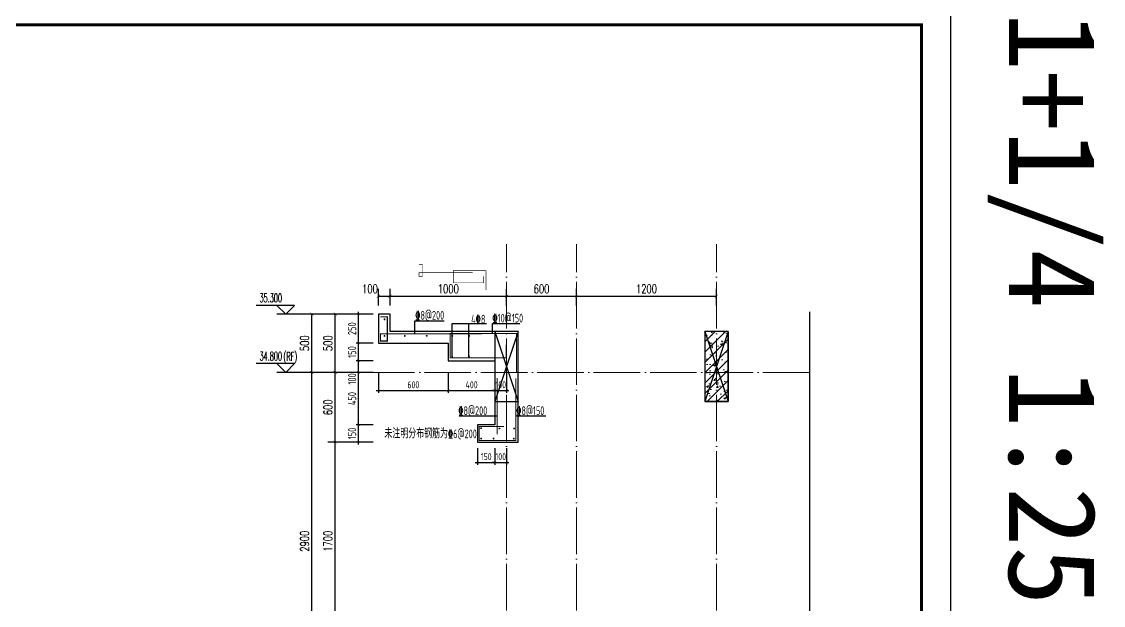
# Model space of a CAD drawing. Extents: x -461650 to 361314, y 245336 to 769729.
# Drawn here: x 216434 to 225714, y 675522 to 680534 of the extents above; entities that cross this region are included whole.
import ezdxf

# ---------------------------------------------------------------- set-up
doc = ezdxf.new("R2010")
doc.units = 0
doc.header["$LTSCALE"] = 1000
doc.linetypes.add('DOTE', pattern=[2.42, 2, -0.2, 0.02, -0.2])
doc.layers.get('0').update_dxf_attribs({"linetype": 'CONTINUOUS'})
doc.layers.get('DEFPOINTS').update_dxf_attribs({"linetype": 'CONTINUOUS'})
for name, color, linetype in [('DIM', 2, 'CONTINUOUS'), ('DIM_ELEV', 3, 'CONTINUOUS'), ('DIM_SYMB', 3, 'CONTINUOUS'), ('PUB_DIM', 3, 'CONTINUOUS'), ('PUB_TEXT', 2, 'CONTINUOUS'), ('REIN', 6, 'CONTINUOUS'), ('S-大样-砼线', 7, 'CONTINUOUS'), ('S-引出线', 40, 'CONTINUOUS'), ('TEXT', 2, 'CONTINUOUS'), ('WALL', 5, 'CONTINUOUS'), ('yichutu', 7, 'CONTINUOUS')]:
    doc.layers.add(name, color=color, linetype=linetype)
for name, color, linetype, lineweight in [('DOTE', 19, 'DOTE', 9), ('PUB_HATCH', 8, 'CONTINUOUS', 9), ('图框', 9, 'CONTINUOUS', 18)]:
    doc.layers.add(name, color=color, linetype=linetype, lineweight=lineweight)
doc.styles.add('_TCH_DIM', font='SIMPLEX.shx', dxfattribs={"width": 0.7, "bigfont": 'GBCBIG.shx'})
doc.styles.add('_TCH_DIM_T3', font='SIMPLEX', dxfattribs={"width": 0.705882, "bigfont": 'GBCBIG'})
doc.styles.add('_TCH_LABEL', font='simhei.ttf')
doc.styles.add('TSSD_DIMENSION', font='Tssdeng.shx', dxfattribs={"width": 0.7, "bigfont": 'tssdchn.shx'})
doc.styles.add('TSSD_REIN', font='tssdeng.shx', dxfattribs={"width": 0.7, "height": 300, "bigfont": 'tssdchn.shx'})
doc.dimstyles.new('_TCH_ARCH&&25', dxfattribs={"dimtxt": 74.375, "dimasz": 25, "dimexe": 62.5, "dimexo": 75, "dimgap": 25, "dimtad": 1, "dimdec": 0, "dimzin": 0, "dimdsep": 46, "dimtxsty": '_TCH_DIM_T3', "dimblk": 'ARCHTICK', "dimcen": 0.09, "dimclrt": 7, "dimazin": 0, "dimtfac": 1, "dimtdec": 0, "dimtix": 1, "dimtmove": 2, "dimatfit": 3, "dimldrblk": 'ARCHTICK', "dimfxl": 0, "dimtolj": 1, "dimtzin": 0, "dimarcsym": 0})
doc.dimstyles.new('TSSD_20_20', dxfattribs={"dimtxt": 60, "dimasz": 20, "dimexe": 20, "dimexo": 50, "dimgap": 20, "dimtad": 1, "dimdec": 0, "dimzin": 0, "dimdsep": 46, "dimtxsty": 'TSSD_DIMENSION', "dimblk": 'ARCHTICK', "dimblk1": 'ARCHTICK', "dimblk2": 'ARCHTICK', "dimcen": 0, "dimdle": 20, "dimclrt": 7, "dimadec": 0, "dimazin": 0, "dimtfac": 1, "dimtdec": 0, "dimtix": 1, "dimtmove": 2, "dimatfit": 3, "dimfxl": 0, "dimtolj": 1, "dimtzin": 0, "dimarcsym": 0})

# ---------------------------------------------------------------- blocks, each defined once
blk = doc.blocks.new('GFDDDDRG')
at = {"layer": '图框'}
blk.add_lwpolyline([(923310, -107437), (923310, -159999), (893610, -159999), (893610, -107437)], close=True, dxfattribs=at)
blk.add_lwpolyline([(923310, -107437), (923310, -159999), (893610, -159999), (893610, -107437)], close=True, dxfattribs=at)
at = {"layer": '图框', "const_width": 50}
blk.add_lwpolyline([(894110, -159499), (922810, -159499), (922810, -108687), (894110, -108687)], close=True, dxfattribs=at)
blk = doc.blocks.new('yct-1051-594-26275-14850-25-1002.0')
at = {"layer": 'yichutu', "color": 7}
blk.add_lwpolyline([(0, 0), (0, 14850), (26275, 14850), (26275, 0)], close=True, dxfattribs=at)
at = {"layer": 'yichutu', "color": 7, "style": '_TCH_LABEL'}
blk.add_text('A1+1/4 1:25', height=750, dxfattribs=at).set_placement((0, 15350))
blk = doc.blocks.new('_ArchTick')
at = {"color": 0, "linetype": 'ByBlock', "const_width": 0.15}
blk.add_lwpolyline([(-0.5, -0.5), (0.5, 0.5)], dxfattribs=at)
blk = doc.blocks.new('*D1259')
at = {"layer": 'DEFPOINTS', "color": 0}
for p in [(220344.2, 676923), (220494.2, 676923), (220494.2, 676749.3)]:
    blk.add_point(p, dxfattribs=at)
at = {"layer": 'DIM', "color": 0, "lineweight": -2}
for p, q in [((220344.2, 676873), (220344.2, 676729.3)), ((220494.2, 676873), (220494.2, 676729.3)), ((220324.2, 676749.3), (220514.2, 676749.3))]:
    blk.add_line(p, q, dxfattribs=at)
at = {"layer": 'DIM', "color": 0, "lineweight": -2, "xscale": 20, "yscale": 20, "zscale": 20, "rotation": 180}
blk.add_blockref('_ArchTick', (220344.2, 676749.3), dxfattribs=at)
at = {"layer": 'DIM', "color": 0, "lineweight": -2, "xscale": 20, "yscale": 20, "zscale": 20}
blk.add_blockref('_ArchTick', (220494.2, 676749.3), dxfattribs=at)
at = {"layer": 'DIM', "color": 7, "insert": (220419.2, 676799.3), "char_height": 60, "attachment_point": 5, "style": 'TSSD_DIMENSION'}
blk.add_mtext('\\A1;150', dxfattribs=at)
blk = doc.blocks.new('*D1260')
at = {"layer": 'DEFPOINTS', "color": 0}
for p in [(220494.2, 676923), (220594.2, 676923), (220594.2, 676749.3)]:
    blk.add_point(p, dxfattribs=at)
at = {"layer": 'DIM', "color": 0, "lineweight": -2}
for p, q in [((220494.2, 676873), (220494.2, 676729.3)), ((220594.2, 676873), (220594.2, 676729.3)), ((220494.2, 676749.3), (220474.2, 676749.3)), ((220494.2, 676749.3), (220594.2, 676749.3)), ((220594.2, 676749.3), (220614.2, 676749.3))]:
    blk.add_line(p, q, dxfattribs=at)
at = {"layer": 'DIM', "color": 0, "lineweight": -2, "xscale": 20, "yscale": 20, "zscale": 20}
blk.add_blockref('_ArchTick', (220494.2, 676749.3), dxfattribs=at)
at = {"layer": 'DIM', "color": 0, "lineweight": -2, "xscale": 20, "yscale": 20, "zscale": 20, "rotation": 180}
blk.add_blockref('_ArchTick', (220594.2, 676749.3), dxfattribs=at)
at = {"layer": 'DIM', "color": 7, "insert": (220544.2, 676799.3), "char_height": 60, "attachment_point": 5, "style": 'TSSD_DIMENSION'}
blk.add_mtext('\\A1;100', dxfattribs=at)
blk = doc.blocks.new('*D1261')
at = {"layer": 'DEFPOINTS', "color": 0}
for p in [(219594.2, 678177.1), (219494.2, 678023), (219594.2, 678023)]:
    blk.add_point(p, dxfattribs=at)
at = {"layer": 'PUB_DIM', "color": 0, "lineweight": -2}
for p, q in [((219494.2, 678098), (219494.2, 678239.6)), ((219594.2, 678098), (219594.2, 678239.6)), ((219494.2, 678177.1), (219594.2, 678177.1))]:
    blk.add_line(p, q, dxfattribs=at)
at = {"layer": 'PUB_DIM', "color": 0, "lineweight": -2, "xscale": 25, "yscale": 25, "zscale": 25, "rotation": 180}
blk.add_blockref('_ArchTick', (219494.2, 678177.1), dxfattribs=at)
at = {"layer": 'PUB_DIM', "color": 0, "lineweight": -2, "xscale": 25, "yscale": 25, "zscale": 25}
blk.add_blockref('_ArchTick', (219594.2, 678177.1), dxfattribs=at)
at = {"layer": 'PUB_DIM', "color": 7, "insert": (219421.8, 678239.3), "char_height": 74.38, "attachment_point": 5, "style": '_TCH_DIM_T3'}
blk.add_mtext('\\A1;100', dxfattribs=at)
blk = doc.blocks.new('*D1262')
at = {"layer": 'DEFPOINTS', "color": 0}
for p in [(220594.2, 678177.1), (219594.2, 678023), (220594.2, 678023)]:
    blk.add_point(p, dxfattribs=at)
at = {"layer": 'PUB_DIM', "color": 0, "lineweight": -2}
for p, q in [((219594.2, 678098), (219594.2, 678239.6)), ((220594.2, 678098), (220594.2, 678239.6)), ((219594.2, 678177.1), (220594.2, 678177.1))]:
    blk.add_line(p, q, dxfattribs=at)
at = {"layer": 'PUB_DIM', "color": 0, "lineweight": -2, "xscale": 25, "yscale": 25, "zscale": 25, "rotation": 180}
blk.add_blockref('_ArchTick', (219594.2, 678177.1), dxfattribs=at)
at = {"layer": 'PUB_DIM', "color": 0, "lineweight": -2, "xscale": 25, "yscale": 25, "zscale": 25}
blk.add_blockref('_ArchTick', (220594.2, 678177.1), dxfattribs=at)
at = {"layer": 'PUB_DIM', "color": 7, "insert": (220094.2, 678239.3), "char_height": 74.38, "attachment_point": 5, "style": '_TCH_DIM_T3'}
blk.add_mtext('\\A1;1000', dxfattribs=at)
blk = doc.blocks.new('*D1263')
at = {"layer": 'DEFPOINTS', "color": 0}
for p in [(221194.2, 678177.1), (220594.2, 678023), (221194.2, 678023)]:
    blk.add_point(p, dxfattribs=at)
at = {"layer": 'PUB_DIM', "color": 0, "lineweight": -2}
for p, q in [((220594.2, 678098), (220594.2, 678239.6)), ((221194.2, 678098), (221194.2, 678239.6)), ((220594.2, 678177.1), (221194.2, 678177.1))]:
    blk.add_line(p, q, dxfattribs=at)
at = {"layer": 'PUB_DIM', "color": 0, "lineweight": -2, "xscale": 25, "yscale": 25, "zscale": 25, "rotation": 180}
blk.add_blockref('_ArchTick', (220594.2, 678177.1), dxfattribs=at)
at = {"layer": 'PUB_DIM', "color": 0, "lineweight": -2, "xscale": 25, "yscale": 25, "zscale": 25}
blk.add_blockref('_ArchTick', (221194.2, 678177.1), dxfattribs=at)
at = {"layer": 'PUB_DIM', "color": 7, "insert": (220894.2, 678239.3), "char_height": 74.38, "attachment_point": 5, "style": '_TCH_DIM_T3'}
blk.add_mtext('\\A1;600', dxfattribs=at)
blk = doc.blocks.new('*D1264')
at = {"layer": 'DEFPOINTS', "color": 0}
for p in [(222394.2, 678177.1), (221194.2, 678023), (222394.2, 678023)]:
    blk.add_point(p, dxfattribs=at)
at = {"layer": 'PUB_DIM', "color": 0, "lineweight": -2}
for p, q in [((221194.2, 678098), (221194.2, 678239.6)), ((222394.2, 678098), (222394.2, 678239.6)), ((221194.2, 678177.1), (222394.2, 678177.1))]:
    blk.add_line(p, q, dxfattribs=at)
at = {"layer": 'PUB_DIM', "color": 0, "lineweight": -2, "xscale": 25, "yscale": 25, "zscale": 25, "rotation": 180}
blk.add_blockref('_ArchTick', (221194.2, 678177.1), dxfattribs=at)
at = {"layer": 'PUB_DIM', "color": 0, "lineweight": -2, "xscale": 25, "yscale": 25, "zscale": 25}
blk.add_blockref('_ArchTick', (222394.2, 678177.1), dxfattribs=at)
at = {"layer": 'PUB_DIM', "color": 7, "insert": (221794.2, 678239.3), "char_height": 74.38, "attachment_point": 5, "style": '_TCH_DIM_T3'}
blk.add_mtext('\\A1;1200', dxfattribs=at)
blk = doc.blocks.new('*D1265')
at = {"layer": 'DEFPOINTS', "color": 0}
for p in [(219494.2, 677573), (220094.2, 677573), (220094.2, 677366.5)]:
    blk.add_point(p, dxfattribs=at)
at = {"layer": 'DIM', "color": 0, "lineweight": -2}
for p, q in [((219494.2, 677523), (219494.2, 677346.5)), ((220094.2, 677523), (220094.2, 677346.5)), ((219474.2, 677366.5), (220114.2, 677366.5))]:
    blk.add_line(p, q, dxfattribs=at)
at = {"layer": 'DIM', "color": 0, "lineweight": -2, "xscale": 20, "yscale": 20, "zscale": 20, "rotation": 180}
blk.add_blockref('_ArchTick', (219494.2, 677366.5), dxfattribs=at)
at = {"layer": 'DIM', "color": 0, "lineweight": -2, "xscale": 20, "yscale": 20, "zscale": 20}
blk.add_blockref('_ArchTick', (220094.2, 677366.5), dxfattribs=at)
at = {"layer": 'DIM', "color": 7, "insert": (219794.2, 677416.5), "char_height": 60, "attachment_point": 5, "style": 'TSSD_DIMENSION'}
blk.add_mtext('\\A1;600', dxfattribs=at)
blk = doc.blocks.new('*D1266')
at = {"layer": 'DEFPOINTS', "color": 0}
for p in [(220094.2, 677573), (220494.2, 677573), (220494.2, 677366.5)]:
    blk.add_point(p, dxfattribs=at)
at = {"layer": 'DIM', "color": 0, "lineweight": -2}
for p, q in [((220094.2, 677523), (220094.2, 677346.5)), ((220494.2, 677523), (220494.2, 677346.5)), ((220074.2, 677366.5), (220514.2, 677366.5))]:
    blk.add_line(p, q, dxfattribs=at)
at = {"layer": 'DIM', "color": 0, "lineweight": -2, "xscale": 20, "yscale": 20, "zscale": 20, "rotation": 180}
blk.add_blockref('_ArchTick', (220094.2, 677366.5), dxfattribs=at)
at = {"layer": 'DIM', "color": 0, "lineweight": -2, "xscale": 20, "yscale": 20, "zscale": 20}
blk.add_blockref('_ArchTick', (220494.2, 677366.5), dxfattribs=at)
at = {"layer": 'DIM', "color": 7, "insert": (220294.2, 677416.5), "char_height": 60, "attachment_point": 5, "style": 'TSSD_DIMENSION'}
blk.add_mtext('\\A1;400', dxfattribs=at)
blk = doc.blocks.new('*D1267')
at = {"layer": 'DEFPOINTS', "color": 0}
for p in [(220494.2, 677573), (220594.2, 677573), (220594.2, 677366.5)]:
    blk.add_point(p, dxfattribs=at)
at = {"layer": 'DIM', "color": 0, "lineweight": -2}
for p, q in [((220494.2, 677523), (220494.2, 677346.5)), ((220594.2, 677523), (220594.2, 677346.5)), ((220494.2, 677366.5), (220474.2, 677366.5)), ((220494.2, 677366.5), (220594.2, 677366.5)), ((220594.2, 677366.5), (220614.2, 677366.5))]:
    blk.add_line(p, q, dxfattribs=at)
at = {"layer": 'DIM', "color": 0, "lineweight": -2, "xscale": 20, "yscale": 20, "zscale": 20}
blk.add_blockref('_ArchTick', (220494.2, 677366.5), dxfattribs=at)
at = {"layer": 'DIM', "color": 0, "lineweight": -2, "xscale": 20, "yscale": 20, "zscale": 20, "rotation": 180}
blk.add_blockref('_ArchTick', (220594.2, 677366.5), dxfattribs=at)
at = {"layer": 'DIM', "color": 7, "insert": (220544.2, 677416.5), "char_height": 60, "attachment_point": 5, "style": 'TSSD_DIMENSION'}
blk.add_mtext('\\A1;100', dxfattribs=at)
blk = doc.blocks.new('*D1270')
at = {"layer": 'DEFPOINTS', "color": 0}
for p in [(219324, 678023), (219498.6, 678023), (219498.6, 677773)]:
    blk.add_point(p, dxfattribs=at)
at = {"layer": 'DIM', "color": 0, "lineweight": -2}
for p, q in [((219448.6, 678023), (219304, 678023)), ((219324, 677753), (219324, 678043)), ((219448.6, 677773), (219304, 677773))]:
    blk.add_line(p, q, dxfattribs=at)
at = {"layer": 'DIM', "color": 0, "lineweight": -2, "xscale": 20, "yscale": 20, "zscale": 20}
for p, rotation in [((219324, 678023), 90), ((219324, 677773), 270)]:
    blk.add_blockref('_ArchTick', p, dxfattribs=dict(at, rotation=rotation))
at = {"layer": 'DIM', "color": 7, "insert": (219269, 677898), "char_height": 70, "attachment_point": 5, "rotation": 90, "style": 'TSSD_DIMENSION'}
blk.add_mtext('\\A1;250', dxfattribs=at)
blk = doc.blocks.new('*D1271')
at = {"layer": 'DEFPOINTS', "color": 0}
for p in [(219324, 677773), (219498.6, 677773), (219498.6, 677623)]:
    blk.add_point(p, dxfattribs=at)
at = {"layer": 'DIM', "color": 0, "lineweight": -2}
for p, q in [((219448.6, 677773), (219304, 677773)), ((219324, 677603), (219324, 677793)), ((219448.6, 677623), (219304, 677623))]:
    blk.add_line(p, q, dxfattribs=at)
at = {"layer": 'DIM', "color": 0, "lineweight": -2, "xscale": 20, "yscale": 20, "zscale": 20}
for p, rotation in [((219324, 677773), 90), ((219324, 677623), 270)]:
    blk.add_blockref('_ArchTick', p, dxfattribs=dict(at, rotation=rotation))
at = {"layer": 'DIM', "color": 7, "insert": (219269, 677698), "char_height": 70, "attachment_point": 5, "rotation": 90, "style": 'TSSD_DIMENSION'}
blk.add_mtext('\\A1;150', dxfattribs=at)
blk = doc.blocks.new('*D1272')
at = {"layer": 'DEFPOINTS', "color": 0}
for p in [(219324, 677623), (219498.6, 677623), (219498.6, 677523)]:
    blk.add_point(p, dxfattribs=at)
at = {"layer": 'DIM', "color": 0, "lineweight": -2}
for p, q in [((219448.6, 677623), (219304, 677623)), ((219324, 677503), (219324, 677643)), ((219448.6, 677523), (219304, 677523))]:
    blk.add_line(p, q, dxfattribs=at)
at = {"layer": 'DIM', "color": 0, "lineweight": -2, "xscale": 20, "yscale": 20, "zscale": 20}
for p, rotation in [((219324, 677623), 90), ((219324, 677523), 270)]:
    blk.add_blockref('_ArchTick', p, dxfattribs=dict(at, rotation=rotation))
at = {"layer": 'DIM', "color": 7, "insert": (219269, 677466.5), "char_height": 70, "attachment_point": 5, "rotation": 90, "style": 'TSSD_DIMENSION'}
blk.add_mtext('\\A1;100', dxfattribs=at)
blk = doc.blocks.new('*D1273')
at = {"layer": 'DEFPOINTS', "color": 0}
for p in [(219324, 677523), (219498.6, 677523), (219498.6, 677073)]:
    blk.add_point(p, dxfattribs=at)
at = {"layer": 'DIM', "color": 0, "lineweight": -2}
for p, q in [((219448.6, 677523), (219304, 677523)), ((219324, 677053), (219324, 677543)), ((219448.6, 677073), (219304, 677073))]:
    blk.add_line(p, q, dxfattribs=at)
at = {"layer": 'DIM', "color": 0, "lineweight": -2, "xscale": 20, "yscale": 20, "zscale": 20}
for p, rotation in [((219324, 677523), 90), ((219324, 677073), 270)]:
    blk.add_blockref('_ArchTick', p, dxfattribs=dict(at, rotation=rotation))
at = {"layer": 'DIM', "color": 7, "insert": (219269, 677298), "char_height": 70, "attachment_point": 5, "rotation": 90, "style": 'TSSD_DIMENSION'}
blk.add_mtext('\\A1;450', dxfattribs=at)
blk = doc.blocks.new('*D1274')
at = {"layer": 'DEFPOINTS', "color": 0}
for p in [(219324, 677073), (219498.6, 677073), (219498.6, 676923)]:
    blk.add_point(p, dxfattribs=at)
at = {"layer": 'DIM', "color": 0, "lineweight": -2}
for p, q in [((219324, 676903), (219324, 677093)), ((219448.6, 677073), (219304, 677073)), ((219448.6, 676923), (219304, 676923))]:
    blk.add_line(p, q, dxfattribs=at)
at = {"layer": 'DIM', "color": 0, "lineweight": -2, "xscale": 20, "yscale": 20, "zscale": 20}
for p, rotation in [((219324, 677073), 90), ((219324, 676923), 270)]:
    blk.add_blockref('_ArchTick', p, dxfattribs=dict(at, rotation=rotation))
at = {"layer": 'DIM', "color": 7, "insert": (219269, 676998), "char_height": 70, "attachment_point": 5, "rotation": 90, "style": 'TSSD_DIMENSION'}
blk.add_mtext('\\A1;150', dxfattribs=at)
blk = doc.blocks.new('*D1310')
at = {"layer": 'DEFPOINTS', "color": 0}
for p in [(219124, 676923), (219424, 676923), (219424, 675223)]:
    blk.add_point(p, dxfattribs=at)
at = {"layer": 'PUB_DIM', "color": 0, "lineweight": -2}
for p, q in [((219349, 676923), (219061.5, 676923)), ((219124, 675223), (219124, 676923)), ((219349, 675223), (219061.5, 675223))]:
    blk.add_line(p, q, dxfattribs=at)
at = {"layer": 'PUB_DIM', "color": 0, "lineweight": -2, "xscale": 25, "yscale": 25, "zscale": 25}
for p, rotation in [((219124, 676923), 90), ((219124, 675223), 270)]:
    blk.add_blockref('_ArchTick', p, dxfattribs=dict(at, rotation=rotation))
at = {"layer": 'PUB_DIM', "color": 7, "insert": (219061.8, 676073), "char_height": 74.38, "attachment_point": 5, "rotation": 90, "style": '_TCH_DIM_T3'}
blk.add_mtext('\\A1;1700', dxfattribs=at)
blk = doc.blocks.new('*D1311')
at = {"layer": 'DEFPOINTS', "color": 0}
for p in [(219124, 677523), (219424, 677523), (219424, 676923)]:
    blk.add_point(p, dxfattribs=at)
at = {"layer": 'PUB_DIM', "color": 0, "lineweight": -2}
for p, q in [((219349, 677523), (219061.5, 677523)), ((219124, 676923), (219124, 677523)), ((219349, 676923), (219061.5, 676923))]:
    blk.add_line(p, q, dxfattribs=at)
at = {"layer": 'PUB_DIM', "color": 0, "lineweight": -2, "xscale": 25, "yscale": 25, "zscale": 25}
for p, rotation in [((219124, 677523), 90), ((219124, 676923), 270)]:
    blk.add_blockref('_ArchTick', p, dxfattribs=dict(at, rotation=rotation))
at = {"layer": 'PUB_DIM', "color": 7, "insert": (219061.8, 677223), "char_height": 74.38, "attachment_point": 5, "rotation": 90, "style": '_TCH_DIM_T3'}
blk.add_mtext('\\A1;600', dxfattribs=at)
blk = doc.blocks.new('*D1312')
at = {"layer": 'DEFPOINTS', "color": 0}
for p in [(219124, 678023), (219424, 678023), (219424, 677523)]:
    blk.add_point(p, dxfattribs=at)
at = {"layer": 'PUB_DIM', "color": 0, "lineweight": -2}
for p, q in [((219349, 678023), (219061.5, 678023)), ((219124, 677523), (219124, 678023)), ((219349, 677523), (219061.5, 677523))]:
    blk.add_line(p, q, dxfattribs=at)
at = {"layer": 'PUB_DIM', "color": 0, "lineweight": -2, "xscale": 25, "yscale": 25, "zscale": 25}
for p, rotation in [((219124, 678023), 90), ((219124, 677523), 270)]:
    blk.add_blockref('_ArchTick', p, dxfattribs=dict(at, rotation=rotation))
at = {"layer": 'PUB_DIM', "color": 7, "insert": (219061.8, 677773), "char_height": 74.38, "attachment_point": 5, "rotation": 90, "style": '_TCH_DIM_T3'}
blk.add_mtext('\\A1;500', dxfattribs=at)
blk = doc.blocks.new('*D1319')
at = {"layer": 'DEFPOINTS', "color": 0}
for p in [(218924, 677523), (219424, 677523), (219424, 674623)]:
    blk.add_point(p, dxfattribs=at)
at = {"layer": 'PUB_DIM', "color": 0, "lineweight": -2}
for p, q in [((219349, 677523), (218861.5, 677523)), ((218924, 674623), (218924, 677523)), ((219349, 674623), (218861.5, 674623))]:
    blk.add_line(p, q, dxfattribs=at)
at = {"layer": 'PUB_DIM', "color": 0, "lineweight": -2, "xscale": 25, "yscale": 25, "zscale": 25}
for p, rotation in [((218924, 677523), 90), ((218924, 674623), 270)]:
    blk.add_blockref('_ArchTick', p, dxfattribs=dict(at, rotation=rotation))
at = {"layer": 'PUB_DIM', "color": 7, "insert": (218861.8, 676073), "char_height": 74.38, "attachment_point": 5, "rotation": 90, "style": '_TCH_DIM_T3'}
blk.add_mtext('\\A1;2900', dxfattribs=at)
blk = doc.blocks.new('*D1320')
at = {"layer": 'DEFPOINTS', "color": 0}
for p in [(218924, 678023), (219424, 678023), (219424, 677523)]:
    blk.add_point(p, dxfattribs=at)
at = {"layer": 'PUB_DIM', "color": 0, "lineweight": -2}
for p, q in [((219349, 678023), (218861.5, 678023)), ((218924, 677523), (218924, 678023)), ((219349, 677523), (218861.5, 677523))]:
    blk.add_line(p, q, dxfattribs=at)
at = {"layer": 'PUB_DIM', "color": 0, "lineweight": -2, "xscale": 25, "yscale": 25, "zscale": 25}
for p, rotation in [((218924, 678023), 90), ((218924, 677523), 270)]:
    blk.add_blockref('_ArchTick', p, dxfattribs=dict(at, rotation=rotation))
at = {"layer": 'PUB_DIM', "color": 7, "insert": (218861.8, 677773), "char_height": 74.38, "attachment_point": 5, "rotation": 90, "style": '_TCH_DIM_T3'}
blk.add_mtext('\\A1;500', dxfattribs=at)
blk = doc.blocks.new('20210902.14431623')
at = {"layer": 'REIN'}
for points in [[(-116901.3, -367750.1, 9, 9, 0), (-116840.8, -367750.1, 9, 9, 0), (-116840.8, -367956.4, 9, 9, 0), (-116899, -367956.4, 9, 9, 0), (-116899, -367894.2, 9, 9, 0), (-116027.8, -367894.2, 9, 9, 0)], [(-115839, -368690.9, 9, 9, 0), (-116053.3, -368690.9, 9, 9, 0), (-116053.3, -368811.5, 9, 9, 0), (-115737.9, -368811.5, 9, 9, 0), (-115737.9, -368276.6, 9, 9, 0)], [(-115899.9, -368273.7, 9, 9, 0), (-115899.9, -368758.8, 9, 9, 0)]]:
    blk.add_lwpolyline(points, format="xyseb", dxfattribs=at)
at = {"layer": 'REIN', "const_width": 8}
for points in [[(-116868.9, -367770.3, 1), (-116860.9, -367770.3, 1)], [(-116868.9, -367912.7, 1), (-116860.9, -367912.7, 1)], [(-116694.5, -367912.7, 1), (-116686.5, -367912.7, 1)], [(-116507, -367912.7, 1), (-116499, -367912.7, 1)], [(-116287.8, -367912.7, 1), (-116279.8, -367912.7, 1)], [(-116143.3, -367912.7, 1), (-116135.3, -367912.7, 1)], [(-116288.2, -368090.2, 1), (-116280.2, -368090.2, 1)], [(-116144.4, -368090.2, 1), (-116136.4, -368090.2, 1)], [(-116040.6, -368705.3, 1), (-116032.6, -368705.3, 1)], [(-115883.5, -368708, 1), (-115875.5, -368708, 1)], [(-115757.4, -368708, 1), (-115749.4, -368708, 1)], [(-116040.6, -368794.2, 1), (-116032.6, -368794.2, 1)], [(-115933.5, -368794.2, 1), (-115925.5, -368794.2, 1)], [(-115759.7, -368794.2, 1), (-115751.7, -368794.2, 1)]]:
    blk.add_lwpolyline(points, format="xyb", close=True, dxfattribs=at)
at = {"layer": 'REIN', "const_width": 9}
blk.add_lwpolyline([(-115734, -368225.6), (-115734, -367893.1), (-116302.1, -367893.1), (-116302.1, -368101.5), (-115822.1, -368101.5), (-115822.1, -367988.8)], dxfattribs=at)
at = {"layer": 'S-大样-砼线'}
for p, q in [((-115917.9, -367875.6), (-115717.9, -368475.6)), ((-115717.9, -367875.6), (-115917.9, -368475.6))]:
    blk.add_line(p, q, dxfattribs=at)
blk.add_lwpolyline([(-115717.9, -367875.6), (-115917.9, -367875.6), (-115917.9, -368475.6), (-115717.9, -368475.6)], close=True, dxfattribs=at)
at = {"layer": 'S-引出线'}
for p, q in [((-116605.1, -367894.2), (-116605.1, -367782.4)), ((-116605.1, -367782.4), (-116353.6, -367782.4)), ((-116284.2, -368090.2), (-116284.2, -367805.4)), ((-116284.2, -367805.4), (-115988.9, -367805.4)), ((-116140.4, -368090.2), (-116140.4, -367805.4)), ((-116225.7, -368597.5), (-115899.9, -368597.5)), ((-115737.9, -368597.5), (-115480.1, -368597.5))]:
    blk.add_line(p, q, dxfattribs=at)
blk.add_lwpolyline([(-115937.5, -367893.1), (-115937.5, -367805.4), (-115703.2, -367805.4)], dxfattribs=at)
at = {"layer": 'TEXT', "style": 'TSSD_REIN', "width": 0.7}
for s, p in [('%%1328@200', (-116601.9, -367773.3)), ('4%%1328', (-116121.8, -367806.5)), ('%%1328@200', (-116232.6, -368592.3)), ('%%1328@150', (-115735.7, -368592.3)), ('未注明分布钢筋为%%1326@200', (-116866.5, -368791))]:
    blk.add_text(s, height=75, rotation=0, dxfattribs=at).set_placement(p)
at = {"layer": 'TEXT', "color": 1, "style": 'TSSD_REIN', "width": 0.7}
blk.add_text('%%13210@150', height=75, rotation=0, dxfattribs=at).set_placement((-115939.6, -367798))

msp = doc.modelspace()

# ---------------------------------------------------------------- hatches: boundary and pattern name
at = {"layer": 'PUB_HATCH'}
h = msp.add_hatch(dxfattribs=at)
h.set_pattern_fill('钢筋混凝土', color=256, scale=25, style=0)
h.set_pattern_definition([(45, (-737876.647, 828566.014), (-44.194174, 44.194174), []), (50, (-737876.65, 828566.01), (179.315046, -15.688034), [18.75, -206.25]), (355, (-737876.65, 828566.01), (-34.687833, 188.048033), [15, -165]), (100.4514, (-737861.7, 828564.7), (144.627345, 172.359886), [15.935047, -175.285528]), (46.1842, (-737876.65, 828616.01), (266.81026, -41.379754), [28.125, -309.375]), (96.6356, (-737854.4, 828612.57), (233.665676, 243.52947), [23.90257, -262.92825]), (351.1842, (-737876.65, 828616.01), (233.66549, 243.52965), [22.5, -247.5]), (21, (-737851.65, 828603.51), (149.226763, -100.654723), [18.75, -206.25]), (326, (-737851.65, 828603.51), (60.828833, 181.28751), [15, -165]), (71.4514, (-737839.21, 828595.13), (210.055657, 80.632624), [15.935047, -175.285528]), (37.5, (-737876.647, 828566.014), (3.039964, 83.2234635), [0, -163, 0, -167.5, 0, -165.625]), (7.5, (-737876.65, 828566.01), (65.767384, 98.602928), [0, -95.5, 0, -159.25, 0, -63.125]), (327.5, (-737932.397, 828566.014), (133.455609, -5.638718), [0, -62.5, 0, -195, 0, -258.75]), (317.5, (-737957.4, 828566.01), (145.796542, 25.026246), [0, -81.25, 0, -129.5, 0, -183.75])])
h.paths.add_polyline_path([(222294.21, 677872.98), (222294.21, 677272.98), (222494.21, 677272.98), (222494.21, 677872.98)])

# ---------------------------------------------------------------- linework, layer by layer
at = {"layer": 'DIM_ELEV'}
for p, q in [((218774.01, 678097.98), (218446.01, 678097.98)), ((218699.01, 678022.98), (218624.01, 678097.98)), ((219124.01, 678022.98), (218624.01, 678022.98)), ((218699.01, 678022.98), (218774.01, 678097.98)), ((218774.01, 677597.98), (218446.01, 677597.98)), ((218699.01, 677522.98), (218624.01, 677597.98)), ((218699.01, 677522.98), (218774.01, 677597.98)), ((219124.01, 677522.98), (218624.01, 677522.98))]:
    msp.add_line(p, q, dxfattribs=at)
at = {"layer": 'DIM_SYMB'}
msp.add_lwpolyline([(223192.73, 678042.98), (223192.73, 668411.11), (223245.23, 668392), (223140.23, 668373.48), (223192.73, 668354.86), (223192.73, 658722.98)], dxfattribs=at)
at = {"layer": 'DOTE', "color": 1, "linetype": 'DOTE', "ltscale": 0.2}
for p, q in [((220594.21, 659022.98), (220594.21, 678622.98)), ((221194.21, 659022.98), (221194.21, 678622.98)), ((222394.21, 659022.98), (222394.21, 678622.98)), ((223192.73, 677522.98), (219424.01, 677522.98))]:
    msp.add_line(p, q, dxfattribs=at)
at = {"layer": 'REIN'}
msp.add_lwpolyline([(219842.04, 678451, 4.5, 4.5, 0), (219872.3, 678451, 4.5, 4.5, 0), (219872.3, 678347.86, 4.5, 4.5, 0), (219843.19, 678347.86, 4.5, 4.5, 0), (219843.19, 678378.94, 4.5, 4.5, 0), (220303.12, 678378.94, 4.5, 4.5, 0)], format="xyseb", dxfattribs=at)
at = {"layer": 'REIN', "const_width": 4.5}
msp.add_lwpolyline([(220417.12, 678228.99), (220417.12, 678395.22), (220137.94, 678395.22), (220137.94, 678291.04), (220398.09, 678291.04), (220398.09, 678347.39)], dxfattribs=at)
at = {"layer": 'S-大样-砼线'}
for p, q in [((222294.21, 677872.98), (222494.21, 677272.98)), ((222494.21, 677872.98), (222294.21, 677272.98))]:
    msp.add_line(p, q, dxfattribs=at)
msp.add_lwpolyline([(222494.21, 677872.98), (222294.21, 677872.98), (222294.21, 677272.98), (222494.21, 677272.98)], close=True, dxfattribs=at)
at = {"layer": 'WALL'}
for p, q in [((219594.21, 678022.98), (219494.21, 678022.98)), ((219494.21, 678022.98), (219494.21, 677772.98)), ((219594.21, 677872.98), (219594.21, 678022.98)), ((220694.21, 677872.98), (219594.21, 677872.98)), ((220694.21, 676922.98), (220694.21, 677872.98)), ((222294.21, 677872.98), (222294.21, 677272.98)), ((222494.21, 677872.98), (222294.21, 677872.98)), ((222494.21, 677872.98), (222494.21, 677272.98)), ((219494.21, 677772.98), (220094.21, 677772.98)), ((220094.21, 677772.98), (220094.21, 677622.98)), ((220094.21, 677622.98), (220494.21, 677622.98)), ((220494.21, 677622.98), (220494.21, 677072.98)), ((222494.21, 677272.98), (222294.21, 677272.98)), ((220494.21, 677072.98), (220344.21, 677072.98)), ((220344.21, 677072.98), (220344.21, 676922.98)), ((220344.21, 676922.98), (220694.21, 676922.98))]:
    msp.add_line(p, q, dxfattribs=at)

# ---------------------------------------------------------------- block references
at = {"xscale": 0.5, "yscale": 0.5, "zscale": 0.5}
msp.add_blockref('GFDDDDRG', (-237251.04, 734849.49), dxfattribs=at)
at = {"layer": 'PUB_DIM'}
msp.add_blockref('20210902.14431623', (336412.11, 1045748.59), dxfattribs=at)
at = {"layer": 'yichutu', "rotation": 270}
msp.add_blockref('yct-1051-594-26275-14850-25-1002.0', (209553.85, 681131.01), dxfattribs=at)

# ---------------------------------------------------------------- texts
at = {"layer": 'PUB_TEXT', "style": '_TCH_DIM', "width": 0.494118}
for s, p in [('35.300', (218474.91, 678124.23)), ('34.800', (218474.91, 677624.23)), ('(RF)', (218680.31, 677623.01))]:
    msp.add_text(s, height=74.375, dxfattribs=at).set_placement(p)

# ---------------------------------------------------------------- dimensions: what is measured, and where the dimension line sits
at = {"layer": 'DIM'}
for p1, p2, picture, middle in [((219498.62, 677772.98), (219498.62, 678022.98), '*D1270', (219269.01, 677897.98)), ((219498.62, 677622.98), (219498.62, 677772.98), '*D1271', (219269.01, 677697.98)), ((219498.62, 677072.98), (219498.62, 677522.98), '*D1273', (219269.01, 677297.98)), ((219498.62, 676922.98), (219498.62, 677072.98), '*D1274', (219269.01, 676997.98))]:
    dim = msp.add_aligned_dim(p1=p1, p2=p2, distance=174.61, dimstyle='TSSD_20_20', override={"dimtxt": 70}, dxfattribs=at)
    dim.commit()
    dim.dimension.update_dxf_attribs({"geometry": picture, "text_midpoint": middle})
dim = msp.add_linear_dim(base=(219324.01, 677622.98), p1=(219498.62, 677522.98), p2=(219498.62, 677622.98), angle=90, dimstyle='TSSD_20_20', override={"dimtxt": 70}, dxfattribs=at)
dim.commit()
dim.dimension.update_dxf_attribs({"geometry": '*D1272', "text_midpoint": (219269.01, 677466.53), "dimtype": 161})
for p1, p2, distance, picture, middle in [((219494.21, 677572.98), (220094.21, 677572.98), -206.45, '*D1265', (219794.21, 677416.53)), ((220094.21, 677572.98), (220494.21, 677572.98), -206.45, '*D1266', (220294.21, 677416.53)), ((220494.21, 677572.98), (220594.21, 677572.98), -206.45, '*D1267', (220544.21, 677416.53)), ((220344.21, 676922.98), (220494.21, 676922.98), -173.71, '*D1259', (220419.21, 676799.27)), ((220494.21, 676922.98), (220594.21, 676922.98), -173.71, '*D1260', (220544.21, 676799.27))]:
    dim = msp.add_aligned_dim(p1=p1, p2=p2, distance=distance, dimstyle='TSSD_20_20', dxfattribs=at)
    dim.commit()
    dim.dimension.update_dxf_attribs({"geometry": picture, "text_midpoint": middle})
at = {"layer": 'PUB_DIM'}
dim = msp.add_linear_dim(base=(219594.21, 678177.14), p1=(219494.21, 678022.98), p2=(219594.21, 678022.98), angle=360, dimstyle='_TCH_ARCH&&25', dxfattribs=at)
dim.commit()
dim.dimension.update_dxf_attribs({"geometry": '*D1261', "text_midpoint": (219421.79, 678239.33), "dimtype": 161})
for p1, p2, distance, picture, middle in [((219594.21, 678022.98), (220594.21, 678022.98), 154.16, '*D1262', (220094.21, 678239.33)), ((220594.21, 678022.98), (221194.21, 678022.98), 154.16, '*D1263', (220894.21, 678239.33)), ((221194.21, 678022.98), (222394.21, 678022.98), 154.16, '*D1264', (221794.21, 678239.33)), ((219424.01, 677522.98), (219424.01, 678022.98), 500, '*D1320', (218861.82, 677772.98)), ((219424.01, 677522.98), (219424.01, 678022.98), 300, '*D1312', (219061.82, 677772.98)), ((219424.01, 674622.98), (219424.01, 677522.98), 500, '*D1319', (218861.82, 676072.98)), ((219424.01, 676922.98), (219424.01, 677522.98), 300, '*D1311', (219061.82, 677222.98)), ((219424.01, 675222.98), (219424.01, 676922.98), 300, '*D1310', (219061.82, 676072.98))]:
    dim = msp.add_aligned_dim(p1=p1, p2=p2, distance=distance, dimstyle='_TCH_ARCH&&25', dxfattribs=at)
    dim.commit()
    dim.dimension.update_dxf_attribs({"geometry": picture, "text_midpoint": middle})

doc.saveas('drawing.dxf')
